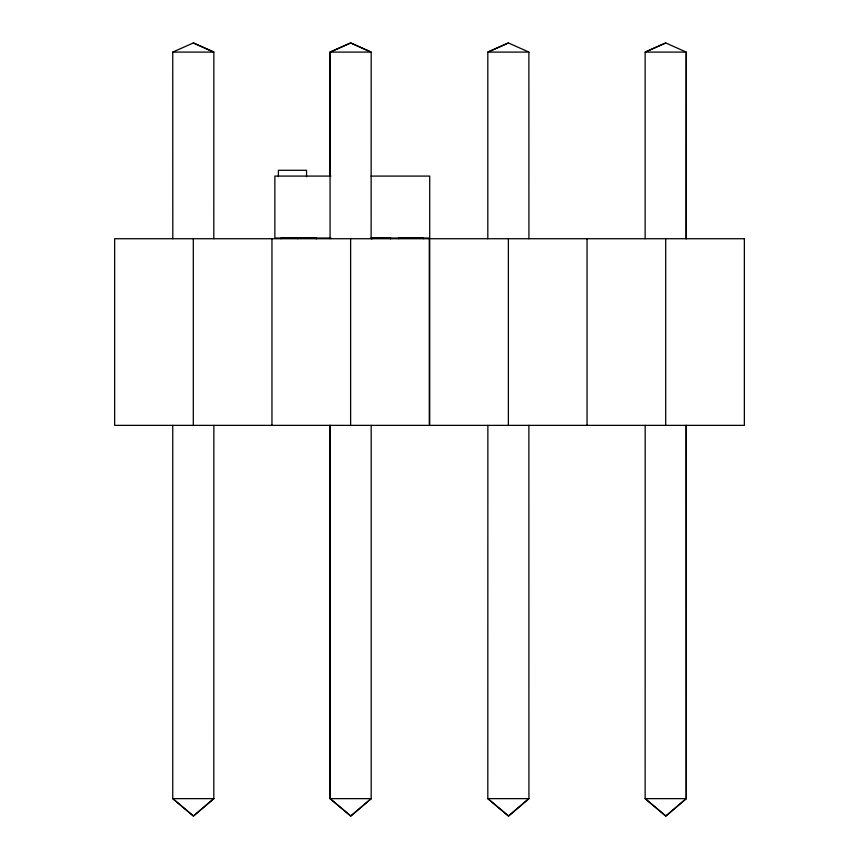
<?xml version="1.0" encoding="UTF-8"?>
<svg xmlns="http://www.w3.org/2000/svg" width="859" height="859" viewBox="0 0 859 859"><rect width="100%" height="100%" fill="white"/><g stroke="black" fill="none" stroke-linecap="round" stroke-linejoin="round"><path stroke-width="1.29" d="M528.876 798.634L508.507 816.05L487.815 798.634L487.869 425.366M528.929 798.634L508.507 816.05L487.869 798.634L528.929 798.634L528.876 425.366M686.255 798.634L645.141 798.634L665.832 816.05L686.255 798.634L686.201 425.366L686.255 798.634L665.832 816.05L645.141 798.634L645.195 425.366M172.799 238.727L172.745 52.098L193.329 42.95L213.859 52.098L213.805 238.727M330.071 238.727L330.071 52.098L350.655 42.95L371.185 52.098L371.131 238.727M508.399 42.95L487.869 52.098L528.929 52.098L508.399 42.95L487.815 52.098L487.815 238.727M665.725 42.95L645.195 52.098L686.255 52.098L686.201 238.727L686.255 52.098L665.725 42.95L645.141 52.098L645.141 238.727M172.745 52.098L213.859 52.098L193.329 42.95M330.071 52.098L371.185 52.098L350.655 42.95L330.124 52.098L330.124 176.074M330.93 176.084L274.859 176.084L274.859 238.029L330.93 238.029M370.981 176.084L429.715 176.084L429.715 238.029L370.981 238.029M330.071 425.366L330.071 798.634L371.185 798.634L371.185 425.366M330.071 798.634L350.762 816.05L371.185 798.634L350.762 816.05L330.124 798.634L330.124 425.366M665.693 238.727L665.693 425.366M587.041 238.727L587.041 425.366M528.876 52.098L528.929 238.727M508.378 238.727L508.378 425.366M423.551 238.727L423.551 238.115L398.769 238.115L398.769 238.727M390.662 238.727L390.662 238.115L372.076 238.115L372.076 238.727M390.448 238.115L390.448 238.727M371.861 238.115L371.861 238.727M350.622 238.727L350.622 425.366M316.327 238.727L316.327 238.115L281 238.115L281 238.727M316.112 238.115L316.112 238.727M306.545 176.718L306.545 170.286L278.402 170.286L278.402 176.718M297.751 238.115L297.751 238.727M271.959 238.727L271.959 425.366M213.859 425.366L213.805 798.634L193.436 816.05L172.745 798.634L172.745 425.366M193.307 238.727L193.307 425.366M213.859 798.634L193.436 816.05L172.799 798.634L213.859 798.634M429.285 238.727L114.644 238.727L114.644 425.366L429.285 425.366L429.285 238.727M744.356 238.727L429.715 238.727L429.715 425.366L744.356 425.366L744.356 238.727"/></g></svg>
